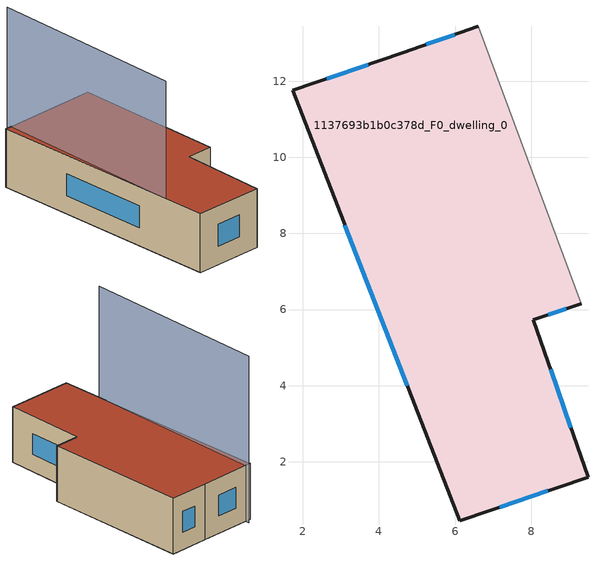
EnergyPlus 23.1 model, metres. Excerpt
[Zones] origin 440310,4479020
1137693b1b0c378d_F0_dwelling_0
 floor ground (EU_floor_Construction): 9.49,1.59 8.06,5.74 9.32,6.16 6.61,13.44 4.62,12.75 1.73,11.76 6.12,0.46 z0
 wall outside (EU_wall_Construction): 9.32,6.16 8.06,5.74 9.49,1.59 6.12,0.46 1.73,11.76 4.62,12.75 6.61,13.44 z0:3
 wall adiabatic (EU_wall_Construction): 6.61,13.44 9.32,6.16 z0:3
 window (EU_Window_Construction): 8.51,4.44 9.04,2.89 / 8.43,1.24 7.17,0.81 / 4.74,4 3.1,8.22 / 2.63,12.07 3.71,12.44 / 5.24,12.96 5.99,13.22 / 8.92,6.03 8.45,5.87 z0.94:2.06
 roof outside (EU_roof_Construction): 6.61,13.44 9.32,6.16 8.06,5.74 9.49,1.59 6.12,0.46 1.73,11.76 4.62,12.75 z3
shading: 1.95,12.07 5.33,2.47 z0:9
[Building]
EU S2 Campaign: North Axis=0; Terrain=City; Solar Distribution=FullExterior
[Site:Location]
Madrid: Latitude=40.5; Longitude=-3.5; Time Zone=1; Elevation=609
[SizingPeriod:WeatherFileDays]
AnnualSizingPeriod: Begin Month=1; Begin Day of Month=1; End Month=12; End Day of Month=31; Day of Week for Start Day=Monday; Use Weather File Daylight Saving Period=No; Use Weather File Rain and Snow Indicators=No
[MATERIAL]
EU_InternalMass_Material: Roughness=MediumRough; Thickness=0.1; Conductivity=1; Density=1800; Specific Heat=900; Thermal Absorptance=0.9; Solar Absorptance=0.7; Visible Absorptance=0.7
[MATERIAL:NOMASS] Roughness=MediumRough; Thermal Absorptance=0.9; Solar Absorptance=0.7; Visible Absorptance=0.7
Name | Thermal Resistance
EU_wall_NoMass | 0.461255
EU_roof_NoMass | 0.289352
EU_floor_NoMass | 0.631313
[WINDOWMATERIAL:SIMPLEGLAZINGSYSTEM]
EU_Window_SimpleGlazing: UFactor=3.792; Solar Heat Gain Coefficient=0.85; Visible Transmittance=0.85
[CONSTRUCTION]
EU_wall_Construction: EU_wall_NoMass
EU_roof_Construction: EU_roof_NoMass
EU_floor_Construction: EU_floor_NoMass
EU_InternalMass_Construction: EU_InternalMass_Material
EU_Window_Construction: EU_Window_SimpleGlazing
[ZONE]
1137693b1b0c378d_F0_dwelling_0: Type=1; Multiplier=1; Ceiling Height=autocalculate; Volume=166.506; Floor Area=autocalculate; Part of Total Floor Area=Yes
[INTERNALMASS]
1137693b1b0c378d_F0_dwelling_0_EU_InternalMass: Construction=EU_InternalMass_Construction; Zone or ZoneList=1137693b1b0c378d_F0_dwelling_0; Surface Area=55.5019
[OTHEREQUIPMENT]
EU_Step8_InternalGain_1137693b1b0c378d_F0_dwelling_0_f000: Fuel Type=Electricity; Zone or ZoneList or Space or SpaceList=1137693b1b0c378d_F0_dwelling_0; Schedule=EU_Step8_GainSchedule_1137693b1b0c378d_F0_dwelling_0_f000; Design Level Calculation Method=Watts/Area; Power per Zone Floor Area=1; Fraction Latent=0; Fraction Radiant=0; Fraction Lost=0; Carbon Dioxide Generation Rate=0; EndUse Subcategory=EU_Step8_InternalGains
[ZONEVENTILATION:DESIGNFLOWRATE]
EU_ConstantAir_1137693b1b0c378d_F0_dwelling_0: Zone or ZoneList or Space or SpaceList=1137693b1b0c378d_F0_dwelling_0; Schedule=EU_AlwaysOn; Design Flow Rate Calculation Method=AirChanges/Hour; Air Changes per Hour=0.64; Ventilation Type=Natural; Fan Pressure Rise=0; Fan Total Efficiency=1; Constant Term Coefficient=1; Temperature Term Coefficient=0; Velocity Term Coefficient=0; Velocity Squared Term Coefficient=0; Minimum Indoor Temperature=-100; Maximum Indoor Temperature=100; Delta Temperature=-100; Minimum Outdoor Temperature=-100; Maximum Outdoor Temperature=100; Maximum Wind Speed=40
[HVACTEMPLATE:THERMOSTAT]
EU_HeatOnly_1137693b1b0c378d_F0_dwelling_0: Constant Heating Setpoint=20; Constant Cooling Setpoint=50
[HVACTEMPLATE:ZONE:IDEALLOADSAIRSYSTEM]
1137693b1b0c378d_F0_dwelling_0: Template Thermostat=EU_HeatOnly_1137693b1b0c378d_F0_dwelling_0; System Availability Schedule=EU_AlwaysOn; Maximum Heating Supply Air Temperature=50; Minimum Cooling Supply Air Temperature=13; Maximum Heating Supply Air Humidity Ratio=0.0156; Minimum Cooling Supply Air Humidity Ratio=0.0077; Heating Limit=NoLimit; Cooling Limit=NoLimit; Heating Availability Schedule=EU_AlwaysOn; Cooling Availability Schedule=EU_CoolingOff; Dehumidification Control Type=ConstantSensibleHeatRatio; Cooling Sensible Heat Ratio=0.7; Dehumidification Setpoint=60; Humidification Control Type=None; Humidification Setpoint=30; Outdoor Air Method=None; Outdoor Air Flow Rate per Person=0.00944; Outdoor Air Flow Rate per Zone Floor Area=0; Outdoor Air Flow Rate per Zone=0; Demand Controlled Ventilation Type=None; Outdoor Air Economizer Type=NoEconomizer; Heat Recovery Type=None; Sensible Heat Recovery Effectiveness=0.7; Latent Heat Recovery Effectiveness=0.65
[SIZING:ZONE]
1137693b1b0c378d_F0_dwelling_0: Zone Cooling Design Supply Air Temperature Input Method=SupplyAirTemperature; Zone Cooling Design Supply Air Temperature=13; Zone Heating Design Supply Air Temperature Input Method=SupplyAirTemperature; Zone Heating Design Supply Air Temperature=50; Zone Cooling Design Supply Air Humidity Ratio=0.008; Zone Heating Design Supply Air Humidity Ratio=0.008; Cooling Design Air Flow Method=DesignDay; Cooling Design Air Flow Rate=0; Cooling Minimum Air Flow per Zone Floor Area=0.000762; Cooling Minimum Air Flow=0; Cooling Minimum Air Flow Fraction=0.2; Heating Design Air Flow Method=DesignDay; Heating Design Air Flow Rate=0; Heating Maximum Air Flow per Zone Floor Area=0.002032; Heating Maximum Air Flow=0.141576; Heating Maximum Air Flow Fraction=0.3; Account for Dedicated Outdoor Air System=No; Dedicated Outdoor Air System Control Strategy=NeutralSupplyAir; Dedicated Outdoor Air Low Setpoint Temperature for Design=autosize; Dedicated Outdoor Air High Setpoint Temperature for Design=autosize; Zone Load Sizing Method=Sensible Load Only No Latent Load; Zone Latent Cooling Design Supply Air Humidity Ratio Input Method=HumidityRatioDifference; Zone Cooling Design Supply Air Humidity Ratio Difference=0.005; Zone Latent Heating Design Supply Air Humidity Ratio Input Method=HumidityRatioDifference; Zone Humidification Design Supply Air Humidity Ratio Difference=0.005
[SCHEDULE:CONSTANT]
Name | Hourly Value
EU_AlwaysOn | 1
EU_CoolingOff | 0
[SCHEDULE:FILE]
EU_Step8_GainSchedule_1137693b1b0c378d_F0_dwelling_0_f000: File=../../schedules/1137693b1b0c378d/1137693b1b0c378d_F0_dwelling_0_f000_gain.csv; Column Number=1; Rows to Skip at Top=0; Number of Hours of Data=8760; Column Separator=Comma; Interpolate to Timestep=No; Minutes per Item=60; Adjust Schedule for Daylight Savings=Yes
